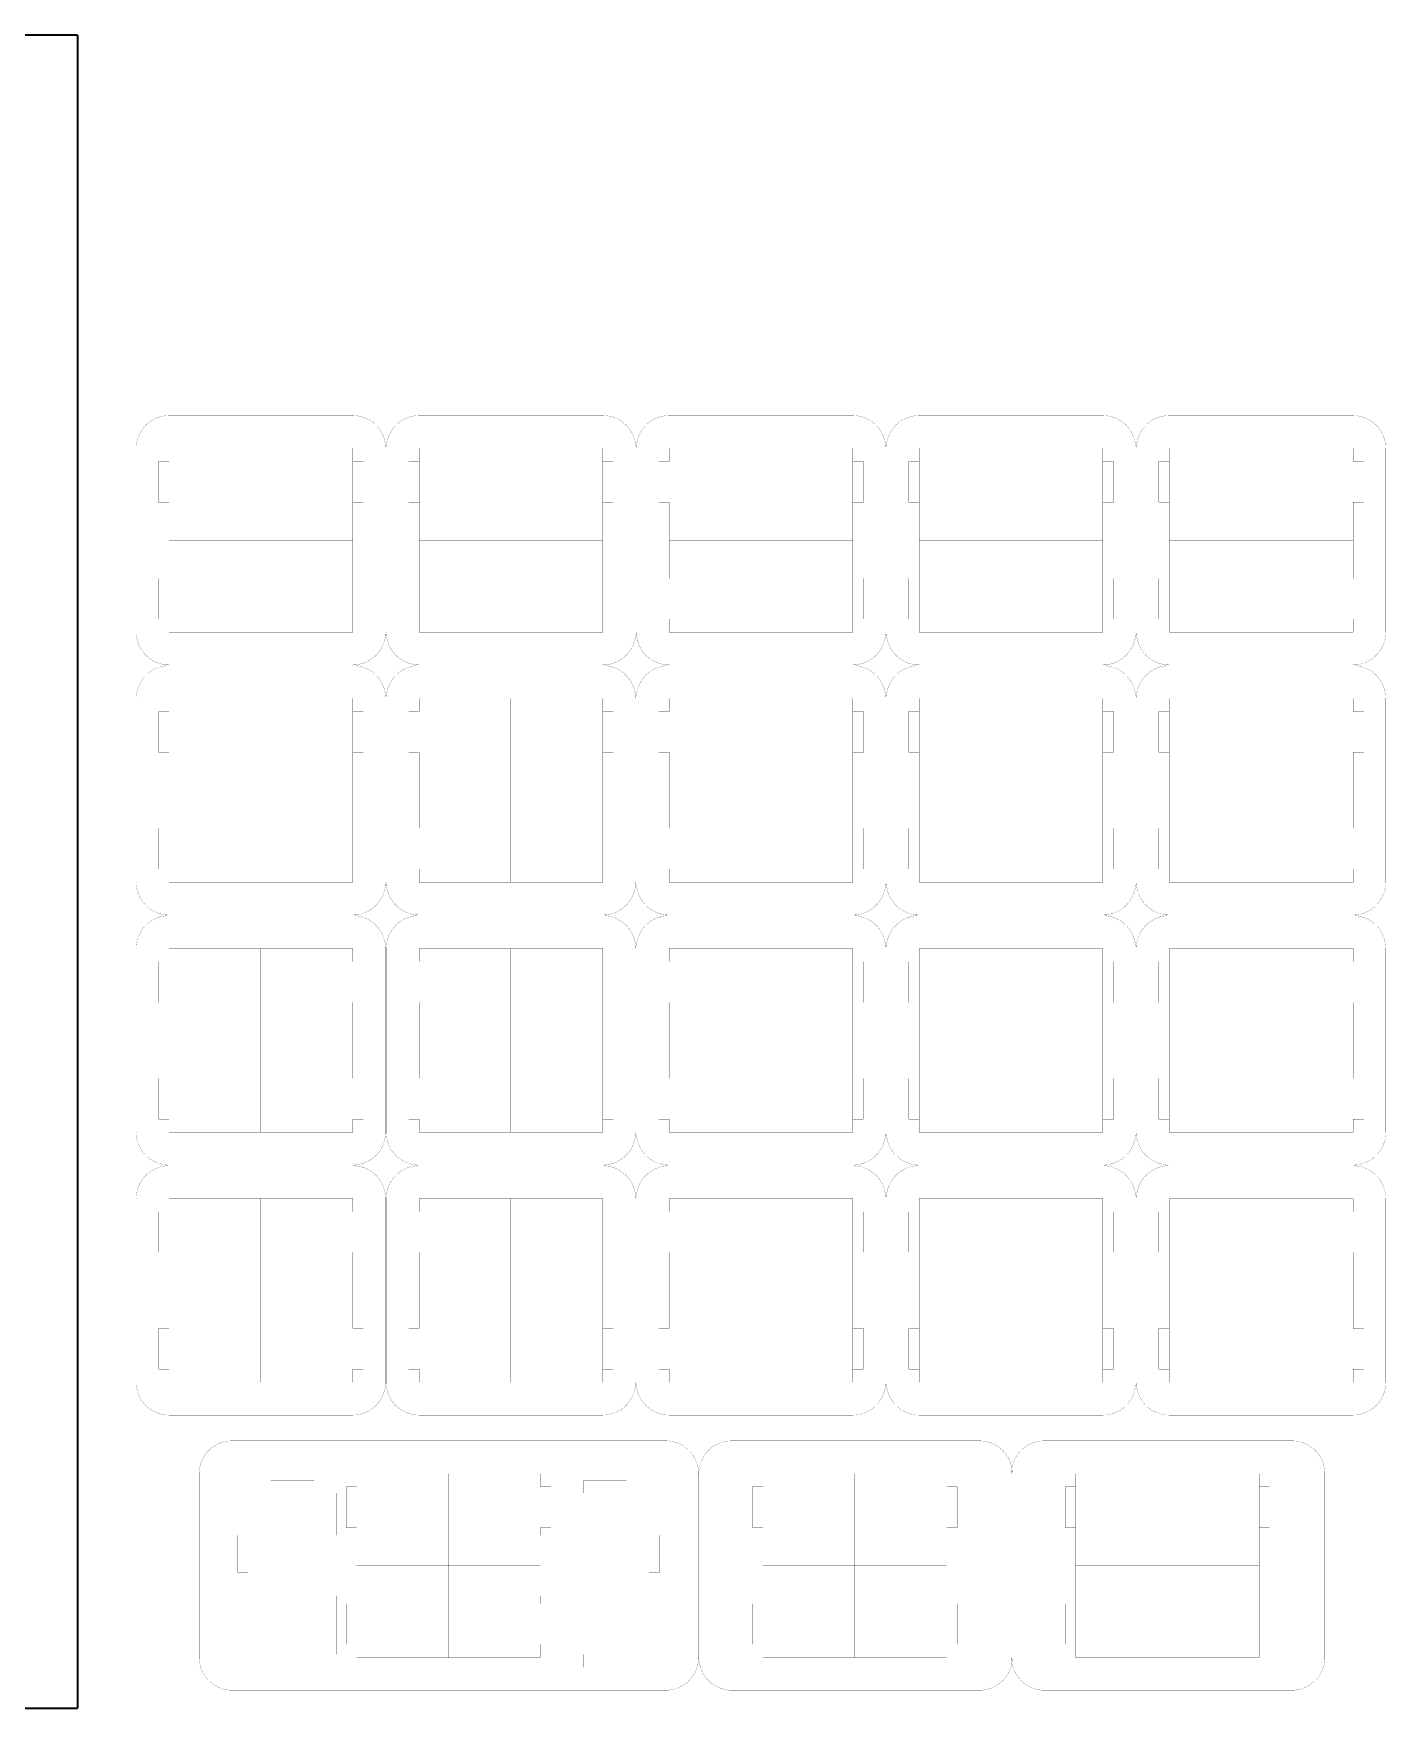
# Model space of a CAD drawing. Header units: inches. Extents: x -214 to 438, y -213 to 250.
# Drawn here: x 10.3 to 113.3, y -90.5 to 38.6 of the extents above; entities that cross this region are included whole.
import ezdxf

# ---------------------------------------------------------------- set-up
doc = ezdxf.new("R2010")
doc.units = ezdxf.units.IN
for name, color, linetype in [('Drawing', 216, 'Continuous'), ('Drawing3', 56, 'Continuous'), ('Outline', 6, 'Continuous')]:
    doc.layers.add(name, color=color, linetype=linetype)

msp = doc.modelspace()

# ---------------------------------------------------------------- linework, layer by layer
at = {"layer": 'Drawing', "const_width": 0.0127}
for points in [[(18.13, 7, -0.414214), (20.63, 9.5)], [(34.63, 9.5, -0.414214), (37.13, 7)], [(37.18, 7, -0.414214), (39.68, 9.5)], [(53.68, 9.5, -0.414214), (56.18, 7)], [(56.23, 7, -0.414214), (58.73, 9.5)], [(72.72, 9.5, -0.414214), (75.22, 7)], [(75.27, 7, -0.414214), (77.77, 9.5)], [(91.77, 9.5, -0.414214), (94.27, 7)], [(94.32, 7, -0.414214), (96.82, 9.5)], [(110.82, 9.5, -0.414214), (113.32, 7)], [(20.63, -9.5, -0.414214), (18.13, -7)], [(37.13, -7, -0.414214), (34.63, -9.5)], [(39.68, -9.5, -0.414214), (37.18, -7)], [(56.18, -7, -0.414214), (53.68, -9.5)], [(58.73, -9.5, -0.414214), (56.23, -7)], [(75.22, -7, -0.414214), (72.72, -9.5)], [(77.77, -9.5, -0.414214), (75.27, -7)], [(94.27, -7, -0.414214), (91.77, -9.5)], [(96.82, -9.5, -0.414214), (94.32, -7)], [(113.32, -7, -0.414214), (110.82, -9.5)], [(18.13, -12.05, -0.414214), (20.63, -9.55)], [(34.63, -9.55, -0.414214), (37.13, -12.05)], [(37.18, -12.05, -0.414214), (39.68, -9.55)], [(53.67, -9.55, -0.414214), (56.17, -12.05)], [(56.22, -12.05, -0.414214), (58.72, -9.55)], [(72.72, -9.55, -0.414214), (75.22, -12.05)], [(75.27, -12.05, -0.414214), (77.77, -9.55)], [(91.77, -9.55, -0.414214), (94.27, -12.05)], [(94.32, -12.05, -0.414214), (96.82, -9.55)], [(110.82, -9.55, -0.414214), (113.32, -12.05)], [(20.63, -28.55, -0.414214), (18.13, -26.05)], [(37.13, -26.05, -0.414214), (34.63, -28.55)], [(39.68, -28.55, -0.414214), (37.18, -26.05)], [(56.17, -26.05, -0.414214), (53.67, -28.55)], [(58.72, -28.55, -0.414214), (56.22, -26.05)], [(75.22, -26.05, -0.414214), (72.72, -28.55)], [(77.77, -28.55, -0.414214), (75.27, -26.05)], [(94.27, -26.05, -0.414214), (91.77, -28.55)], [(96.82, -28.55, -0.414214), (94.32, -26.05)], [(113.32, -26.05, -0.414214), (110.82, -28.55)], [(18.13, -31.1, -0.414214), (20.63, -28.6)], [(34.62, -28.6, -0.414214), (37.12, -31.1)], [(37.17, -31.1, -0.414214), (39.67, -28.6)], [(53.67, -28.6, -0.414214), (56.17, -31.1)], [(56.22, -31.1, -0.414214), (58.72, -28.6)], [(72.72, -28.6, -0.414214), (75.22, -31.1)], [(75.27, -31.1, -0.414214), (77.77, -28.6)], [(91.77, -28.6, -0.414214), (94.27, -31.1)], [(94.32, -31.1, -0.414214), (96.82, -28.6)], [(110.82, -28.6, -0.414214), (113.32, -31.1)], [(20.63, -47.6, -0.414214), (18.13, -45.1)], [(37.12, -45.1, -0.414214), (34.62, -47.6)], [(39.67, -47.6, -0.414214), (37.17, -45.1)], [(56.17, -45.1, -0.414214), (53.67, -47.6)], [(58.72, -47.6, -0.414214), (56.22, -45.1)], [(75.22, -45.1, -0.414214), (72.72, -47.6)], [(77.77, -47.6, -0.414214), (75.27, -45.1)], [(94.27, -45.1, -0.414214), (91.77, -47.6)], [(96.82, -47.6, -0.414214), (94.32, -45.1)], [(113.32, -45.1, -0.414214), (110.82, -47.6)], [(18.13, -50.15, -0.414214), (20.63, -47.65)], [(34.62, -47.65, -0.414214), (37.12, -50.15)], [(37.17, -50.15, -0.414214), (39.67, -47.65)], [(53.67, -47.65, -0.414214), (56.17, -50.15)], [(56.22, -50.15, -0.414214), (58.72, -47.65)], [(72.72, -47.65, -0.414214), (75.22, -50.15)], [(75.27, -50.15, -0.414214), (77.77, -47.65)], [(91.77, -47.65, -0.414214), (94.27, -50.15)], [(94.32, -50.15, -0.414214), (96.82, -47.65)], [(110.82, -47.65, -0.414214), (113.32, -50.15)], [(20.63, -66.65, -0.414214), (18.13, -64.15)], [(37.12, -64.15, -0.414214), (34.62, -66.65)], [(39.67, -66.65, -0.414214), (37.17, -64.15)], [(56.17, -64.15, -0.414214), (53.67, -66.65)], [(58.72, -66.65, -0.414214), (56.22, -64.15)], [(75.22, -64.15, -0.414214), (72.72, -66.65)], [(77.77, -66.65, -0.414214), (75.27, -64.15)], [(94.27, -64.15, -0.414214), (91.77, -66.65)], [(96.82, -66.65, -0.414214), (94.32, -64.15)], [(113.32, -64.15, -0.414214), (110.82, -66.65)], [(22.92, -71.11, -0.414225), (25.42, -68.61)], [(58.47, -68.61, -0.414225), (60.97, -71.11)], [(60.99, -71.11, -0.414214), (63.49, -68.61)], [(82.37, -68.61, -0.414225), (84.87, -71.11)], [(84.8, -71.11, -0.414214), (87.3, -68.61)], [(106.18, -68.61, -0.414225), (108.68, -71.11)], [(25.42, -87.61, -0.414214), (22.92, -85.11)], [(60.97, -85.11, -0.414225), (58.47, -87.61)], [(63.49, -87.61, -0.414202), (60.99, -85.11)], [(84.87, -85.11, -0.414214), (82.37, -87.61)], [(87.3, -87.61, -0.414202), (84.8, -85.11)], [(108.68, -85.11, -0.414214), (106.18, -87.61)]]:
    msp.add_lwpolyline(points, format="xyb", dxfattribs=at)
for points in [[(20.63, 9.5), (34.63, 9.5)], [(39.68, 9.5), (53.68, 9.5)], [(58.73, 9.5), (72.72, 9.5)], [(77.77, 9.5), (91.77, 9.5)], [(96.82, 9.5), (110.82, 9.5)], [(18.13, -7), (18.13, 7)], [(20.63, 7), (34.63, 7)], [(20.63, -7), (20.63, 7)], [(27.63, -7), (27.63, 7)], [(34.63, -7), (34.63, 7)], [(37.13, -7), (37.13, 7)], [(37.18, -7), (37.18, 7)], [(39.68, 7), (53.68, 7)], [(39.68, -7), (39.68, 7)], [(46.68, -7), (46.68, 7)], [(53.68, -7), (53.68, 7)], [(56.18, -7), (56.18, 7)], [(56.23, -7), (56.23, 7)], [(58.72, 7), (72.72, 7)], [(58.72, -7), (58.72, 7)], [(65.72, -7), (65.72, 7)], [(72.72, -7), (72.72, 7)], [(75.22, -7), (75.22, 7)], [(75.27, -7), (75.27, 7)], [(77.77, 7), (91.77, 7)], [(77.77, -7), (77.77, 7)], [(84.77, -7), (84.77, 7)], [(91.77, -7), (91.77, 7)], [(94.27, -7), (94.27, 7)], [(94.32, -7), (94.32, 7)], [(96.82, 7), (110.82, 7)], [(96.82, -7), (96.82, 7)], [(103.82, -7), (103.82, 7)], [(110.82, -7), (110.82, 7)], [(113.32, -7), (113.32, 7)], [(20.63, 0), (34.63, 0)], [(39.68, 0), (53.68, 0)], [(58.72, 0), (72.72, 0)], [(77.77, 0), (91.77, 0)], [(96.82, 0), (110.82, 0)], [(20.63, -7), (34.63, -7)], [(39.68, -7), (53.68, -7)], [(58.72, -7), (72.72, -7)], [(77.77, -7), (91.77, -7)], [(96.82, -7), (110.82, -7)], [(20.63, -9.5), (34.63, -9.5)], [(20.63, -9.55), (34.63, -9.55)], [(39.68, -9.5), (53.68, -9.5)], [(39.68, -9.55), (53.67, -9.55)], [(58.73, -9.5), (72.72, -9.5)], [(58.72, -9.55), (72.72, -9.55)], [(77.77, -9.5), (91.77, -9.5)], [(77.77, -9.55), (91.77, -9.55)], [(96.82, -9.55), (110.82, -9.55)], [(96.82, -9.5), (110.82, -9.5)], [(18.13, -26.05), (18.13, -12.05)], [(20.63, -12.05), (34.63, -12.05)], [(20.63, -26.05), (20.63, -12.05)], [(27.63, -26.05), (27.63, -12.05)], [(34.63, -26.05), (34.63, -12.05)], [(37.13, -26.05), (37.13, -12.05)], [(37.18, -26.05), (37.18, -12.05)], [(39.67, -12.05), (53.67, -12.05)], [(39.67, -26.05), (39.67, -12.05)], [(46.67, -26.05), (46.67, -12.05)], [(53.67, -26.05), (53.67, -12.05)], [(56.17, -26.05), (56.17, -12.05)], [(56.22, -26.05), (56.22, -12.05)], [(58.72, -12.05), (72.72, -12.05)], [(58.72, -26.05), (58.72, -12.05)], [(65.72, -26.05), (65.72, -12.05)], [(72.72, -26.05), (72.72, -12.05)], [(75.22, -26.05), (75.22, -12.05)], [(75.27, -26.05), (75.27, -12.05)], [(77.77, -12.05), (91.77, -12.05)], [(77.77, -26.05), (77.77, -12.05)], [(84.77, -26.05), (84.77, -12.05)], [(91.77, -26.05), (91.77, -12.05)], [(94.27, -26.05), (94.27, -12.05)], [(94.32, -26.05), (94.32, -12.05)], [(96.82, -12.05), (110.82, -12.05)], [(96.82, -26.05), (96.82, -12.05)], [(103.82, -26.05), (103.82, -12.05)], [(110.82, -26.05), (110.82, -12.05)], [(113.32, -26.05), (113.32, -12.05)], [(20.63, -19.05), (34.63, -19.05)], [(39.67, -19.05), (53.67, -19.05)], [(58.72, -19.05), (72.72, -19.05)], [(77.77, -19.05), (91.77, -19.05)], [(96.82, -19.05), (110.82, -19.05)], [(20.63, -26.05), (34.63, -26.05)], [(39.67, -26.05), (53.67, -26.05)], [(58.72, -26.05), (72.72, -26.05)], [(77.77, -26.05), (91.77, -26.05)], [(96.82, -26.05), (110.82, -26.05)], [(20.63, -28.55), (34.63, -28.55)], [(20.63, -28.6), (34.62, -28.6)], [(39.68, -28.55), (53.67, -28.55)], [(39.67, -28.6), (53.67, -28.6)], [(58.72, -28.55), (72.72, -28.55)], [(58.72, -28.6), (72.72, -28.6)], [(77.77, -28.6), (91.77, -28.6)], [(77.77, -28.55), (91.77, -28.55)], [(96.82, -28.55), (110.82, -28.55)], [(96.82, -28.6), (110.82, -28.6)], [(18.13, -45.1), (18.13, -31.1)], [(20.62, -31.1), (34.62, -31.1)], [(20.62, -45.1), (20.62, -31.1)], [(27.62, -45.1), (27.62, -31.1)], [(34.62, -45.1), (34.62, -31.1)], [(37.12, -45.1), (37.12, -31.1)], [(37.17, -45.1), (37.17, -31.1)], [(39.67, -31.1), (53.67, -31.1)], [(39.67, -45.1), (39.67, -31.1)], [(46.67, -45.1), (46.67, -31.1)], [(53.67, -45.1), (53.67, -31.1)], [(56.17, -45.1), (56.17, -31.1)], [(56.22, -45.1), (56.22, -31.1)], [(58.72, -31.1), (72.72, -31.1)], [(58.72, -45.1), (58.72, -31.1)], [(65.72, -45.1), (65.72, -31.1)], [(72.72, -45.1), (72.72, -31.1)], [(75.22, -45.1), (75.22, -31.1)], [(75.27, -45.1), (75.27, -31.1)], [(77.77, -31.1), (91.77, -31.1)], [(77.77, -45.1), (77.77, -31.1)], [(84.77, -45.1), (84.77, -31.1)], [(91.77, -45.1), (91.77, -31.1)], [(94.27, -45.1), (94.27, -31.1)], [(94.32, -45.1), (94.32, -31.1)], [(96.82, -31.1), (110.82, -31.1)], [(96.82, -45.1), (96.82, -31.1)], [(103.82, -45.1), (103.82, -31.1)], [(110.82, -45.1), (110.82, -31.1)], [(113.32, -45.1), (113.32, -31.1)], [(20.62, -38.1), (34.62, -38.1)], [(39.67, -38.1), (53.67, -38.1)], [(58.72, -38.1), (72.72, -38.1)], [(77.77, -38.1), (91.77, -38.1)], [(96.82, -38.1), (110.82, -38.1)], [(20.62, -45.1), (34.62, -45.1)], [(39.67, -45.1), (53.67, -45.1)], [(58.72, -45.1), (72.72, -45.1)], [(77.77, -45.1), (91.77, -45.1)], [(96.82, -45.1), (110.82, -45.1)], [(20.63, -47.6), (34.62, -47.6)], [(20.63, -47.65), (34.62, -47.65)], [(39.67, -47.6), (53.67, -47.6)], [(39.67, -47.65), (53.67, -47.65)], [(58.72, -47.6), (72.72, -47.6)], [(58.72, -47.65), (72.72, -47.65)], [(77.77, -47.6), (91.77, -47.6)], [(77.77, -47.65), (91.77, -47.65)], [(96.82, -47.6), (110.82, -47.6)], [(96.82, -47.65), (110.82, -47.65)], [(18.13, -64.15), (18.13, -50.15)], [(20.62, -50.15), (34.62, -50.15)], [(20.62, -64.15), (20.62, -50.15)], [(27.62, -64.15), (27.62, -50.15)], [(34.62, -64.15), (34.62, -50.15)], [(37.12, -64.15), (37.12, -50.15)], [(37.17, -64.15), (37.17, -50.15)], [(39.67, -50.15), (53.67, -50.15)], [(39.67, -64.15), (39.67, -50.15)], [(46.67, -64.15), (46.67, -50.15)], [(53.67, -64.15), (53.67, -50.15)], [(56.17, -64.15), (56.17, -50.15)], [(56.22, -64.15), (56.22, -50.15)], [(58.72, -50.15), (72.72, -50.15)], [(58.72, -64.15), (58.72, -50.15)], [(65.72, -64.15), (65.72, -50.15)], [(72.72, -64.15), (72.72, -50.15)], [(75.22, -64.15), (75.22, -50.15)], [(75.27, -64.15), (75.27, -50.15)], [(77.77, -50.15), (91.77, -50.15)], [(77.77, -64.15), (77.77, -50.15)], [(84.77, -64.15), (84.77, -50.15)], [(91.77, -64.15), (91.77, -50.15)], [(94.27, -64.15), (94.27, -50.15)], [(94.32, -64.15), (94.32, -50.15)], [(96.82, -50.15), (110.82, -50.15)], [(96.82, -64.15), (96.82, -50.15)], [(103.82, -64.15), (103.82, -50.15)], [(110.82, -64.15), (110.82, -50.15)], [(113.32, -64.15), (113.32, -50.15)], [(20.62, -57.15), (34.62, -57.15)], [(39.67, -57.15), (53.67, -57.15)], [(58.72, -57.15), (72.72, -57.15)], [(77.77, -57.15), (91.77, -57.15)], [(96.82, -57.15), (110.82, -57.15)], [(20.62, -64.15), (34.62, -64.15)], [(39.67, -64.15), (53.67, -64.15)], [(58.72, -64.15), (72.72, -64.15)], [(77.77, -64.15), (91.77, -64.15)], [(96.82, -64.15), (110.82, -64.15)], [(20.63, -66.65), (34.62, -66.65)], [(39.67, -66.65), (53.67, -66.65)], [(58.72, -66.65), (72.72, -66.65)], [(77.77, -66.65), (91.77, -66.65)], [(96.82, -66.65), (110.82, -66.65)], [(25.42, -68.61), (58.47, -68.61)], [(63.49, -68.61), (82.37, -68.61)], [(87.3, -68.61), (106.18, -68.61)], [(22.92, -85.11), (22.92, -71.11)], [(41.92, -85.11), (41.92, -71.11)], [(60.97, -85.11), (60.97, -71.11)], [(60.99, -71.11), (60.99, -85.11)], [(65.87, -71.11), (79.87, -71.11)], [(65.87, -85.11), (65.87, -71.11)], [(72.87, -85.11), (72.87, -71.11)], [(79.87, -85.11), (79.87, -71.11)], [(84.8, -71.11), (84.8, -85.11)], [(84.87, -85.11), (84.87, -71.11)], [(89.68, -71.11), (103.68, -71.11)], [(89.68, -85.11), (89.68, -71.11)], [(96.68, -85.11), (96.68, -71.11)], [(103.68, -85.11), (103.68, -71.11)], [(108.68, -85.11), (108.68, -71.11)], [(34.92, -78.11), (48.92, -78.11)], [(65.87, -78.11), (79.87, -78.11)], [(89.68, -78.11), (103.68, -78.11)], [(65.87, -85.11), (79.87, -85.11)], [(89.68, -85.11), (103.68, -85.11)], [(25.42, -87.61), (58.47, -87.61)], [(63.49, -87.61), (77.49, -87.61)], [(77.49, -87.61), (82.37, -87.61)], [(87.3, -87.61), (101.3, -87.61)], [(101.3, -87.61), (106.18, -87.61)]]:
    msp.add_lwpolyline(points, dxfattribs=at)
at = {"layer": 'Drawing', "const_width": 0.00635}
for points in [[(20.63, 9.5, 1), (20.63, 9.5, 1)], [(34.62, 9.5, 1), (34.63, 9.5, 1)], [(39.67, 9.5, 1), (39.68, 9.5, 1)], [(53.67, 9.5, 1), (53.68, 9.5, 1)], [(58.72, 9.5, 1), (58.73, 9.5, 1)], [(72.72, 9.5, 1), (72.73, 9.5, 1)], [(77.77, 9.5, 1), (77.78, 9.5, 1)], [(91.77, 9.5, 1), (91.78, 9.5, 1)], [(96.82, 9.5, 1), (96.82, 9.5, 1)], [(110.82, 9.5, 1), (110.82, 9.5, 1)], [(18.13, 7, 1), (18.13, 7, 1)], [(37.12, 7, 1), (37.13, 7, 1)], [(37.17, 7, 1), (37.18, 7, 1)], [(56.17, 7, 1), (56.18, 7, 1)], [(56.22, 7, 1), (56.23, 7, 1)], [(75.22, 7, 1), (75.23, 7, 1)], [(75.27, 7, 1), (75.28, 7, 1)], [(94.27, 7, 1), (94.28, 7, 1)], [(94.32, 7, 1), (94.32, 7, 1)], [(113.32, 7, 1), (113.32, 7, 1)], [(18.13, -7, 1), (18.13, -7, 1)], [(37.12, -7, 1), (37.13, -7, 1)], [(37.17, -7, 1), (37.18, -7, 1)], [(56.17, -7, 1), (56.18, -7, 1)], [(56.22, -7, 1), (56.23, -7, 1)], [(75.22, -7, 1), (75.23, -7, 1)], [(75.27, -7, 1), (75.28, -7, 1)], [(94.27, -7, 1), (94.28, -7, 1)], [(94.32, -7, 1), (94.32, -7, 1)], [(113.32, -7, 1), (113.32, -7, 1)], [(20.63, -9.5, 1), (20.63, -9.5, 1)], [(20.62, -9.55, 1), (20.63, -9.55, 1)], [(34.62, -9.5, 1), (34.63, -9.5, 1)], [(34.62, -9.55, 1), (34.63, -9.55, 1)], [(39.67, -9.5, 1), (39.68, -9.5, 1)], [(39.67, -9.55, 1), (39.68, -9.55, 1)], [(53.67, -9.5, 1), (53.68, -9.5, 1)], [(53.67, -9.55, 1), (53.68, -9.55, 1)], [(58.72, -9.5, 1), (58.73, -9.5, 1)], [(58.72, -9.55, 1), (58.73, -9.55, 1)], [(72.72, -9.5, 1), (72.73, -9.5, 1)], [(72.72, -9.55, 1), (72.73, -9.55, 1)], [(77.77, -9.5, 1), (77.78, -9.5, 1)], [(77.77, -9.55, 1), (77.77, -9.55, 1)], [(91.77, -9.55, 1), (91.77, -9.55, 1)], [(91.77, -9.5, 1), (91.78, -9.5, 1)], [(96.82, -9.55, 1), (96.82, -9.55, 1)], [(96.82, -9.5, 1), (96.82, -9.5, 1)], [(110.82, -9.5, 1), (110.82, -9.5, 1)], [(110.82, -9.55, 1), (110.82, -9.55, 1)], [(18.12, -12.05, 1), (18.13, -12.05, 1)], [(37.12, -12.05, 1), (37.13, -12.05, 1)], [(37.17, -12.05, 1), (37.18, -12.05, 1)], [(56.17, -12.05, 1), (56.18, -12.05, 1)], [(56.22, -12.05, 1), (56.23, -12.05, 1)], [(75.22, -12.05, 1), (75.23, -12.05, 1)], [(75.27, -12.05, 1), (75.27, -12.05, 1)], [(94.27, -12.05, 1), (94.27, -12.05, 1)], [(94.32, -12.05, 1), (94.32, -12.05, 1)], [(113.32, -12.05, 1), (113.32, -12.05, 1)], [(18.12, -26.05, 1), (18.13, -26.05, 1)], [(37.12, -26.05, 1), (37.13, -26.05, 1)], [(37.17, -26.05, 1), (37.18, -26.05, 1)], [(56.17, -26.05, 1), (56.18, -26.05, 1)], [(56.22, -26.05, 1), (56.23, -26.05, 1)], [(75.22, -26.05, 1), (75.23, -26.05, 1)], [(75.27, -26.05, 1), (75.27, -26.05, 1)], [(94.27, -26.05, 1), (94.27, -26.05, 1)], [(94.32, -26.05, 1), (94.32, -26.05, 1)], [(113.32, -26.05, 1), (113.32, -26.05, 1)], [(20.62, -28.55, 1), (20.63, -28.55, 1)], [(20.62, -28.6, 1), (20.63, -28.6, 1)], [(34.62, -28.55, 1), (34.63, -28.55, 1)], [(34.62, -28.6, 1), (34.63, -28.6, 1)], [(39.67, -28.55, 1), (39.68, -28.55, 1)], [(39.67, -28.6, 1), (39.68, -28.6, 1)], [(53.67, -28.55, 1), (53.68, -28.55, 1)], [(53.67, -28.6, 1), (53.68, -28.6, 1)], [(58.72, -28.55, 1), (58.73, -28.55, 1)], [(58.72, -28.6, 1), (58.72, -28.6, 1)], [(72.72, -28.6, 1), (72.72, -28.6, 1)], [(72.72, -28.55, 1), (72.73, -28.55, 1)], [(77.77, -28.6, 1), (77.77, -28.6, 1)], [(77.77, -28.55, 1), (77.77, -28.55, 1)], [(91.77, -28.55, 1), (91.77, -28.55, 1)], [(91.77, -28.6, 1), (91.77, -28.6, 1)], [(96.82, -28.55, 1), (96.82, -28.55, 1)], [(96.81, -28.6, 1), (96.82, -28.6, 1)], [(110.82, -28.55, 1), (110.82, -28.55, 1)], [(110.81, -28.6, 1), (110.82, -28.6, 1)], [(18.12, -31.1, 1), (18.13, -31.1, 1)], [(37.12, -31.1, 1), (37.13, -31.1, 1)], [(37.17, -31.1, 1), (37.18, -31.1, 1)], [(56.17, -31.1, 1), (56.18, -31.1, 1)], [(56.22, -31.1, 1), (56.22, -31.1, 1)], [(75.22, -31.1, 1), (75.22, -31.1, 1)], [(75.27, -31.1, 1), (75.27, -31.1, 1)], [(94.27, -31.1, 1), (94.27, -31.1, 1)], [(94.31, -31.1, 1), (94.32, -31.1, 1)], [(113.31, -31.1, 1), (113.32, -31.1, 1)], [(18.12, -45.1, 1), (18.13, -45.1, 1)], [(37.12, -45.1, 1), (37.13, -45.1, 1)], [(37.17, -45.1, 1), (37.18, -45.1, 1)], [(56.17, -45.1, 1), (56.18, -45.1, 1)], [(56.22, -45.1, 1), (56.22, -45.1, 1)], [(75.22, -45.1, 1), (75.22, -45.1, 1)], [(75.27, -45.1, 1), (75.27, -45.1, 1)], [(94.27, -45.1, 1), (94.27, -45.1, 1)], [(94.31, -45.1, 1), (94.32, -45.1, 1)], [(113.31, -45.1, 1), (113.32, -45.1, 1)], [(20.62, -47.6, 1), (20.63, -47.6, 1)], [(20.62, -47.65, 1), (20.63, -47.65, 1)], [(34.62, -47.6, 1), (34.63, -47.6, 1)], [(34.62, -47.65, 1), (34.63, -47.65, 1)], [(39.67, -47.6, 1), (39.68, -47.6, 1)], [(39.67, -47.65, 1), (39.68, -47.65, 1)], [(53.67, -47.6, 1), (53.68, -47.6, 1)], [(53.67, -47.65, 1), (53.68, -47.65, 1)], [(58.72, -47.6, 1), (58.72, -47.6, 1)], [(58.72, -47.65, 1), (58.72, -47.65, 1)], [(72.72, -47.6, 1), (72.72, -47.6, 1)], [(72.72, -47.65, 1), (72.72, -47.65, 1)], [(77.77, -47.6, 1), (77.77, -47.6, 1)], [(77.77, -47.65, 1), (77.77, -47.65, 1)], [(91.77, -47.6, 1), (91.77, -47.6, 1)], [(91.77, -47.65, 1), (91.77, -47.65, 1)], [(96.81, -47.6, 1), (96.82, -47.6, 1)], [(96.81, -47.65, 1), (96.82, -47.65, 1)], [(110.81, -47.6, 1), (110.82, -47.6, 1)], [(110.81, -47.65, 1), (110.82, -47.65, 1)], [(18.12, -50.15, 1), (18.13, -50.15, 1)], [(37.12, -50.15, 1), (37.13, -50.15, 1)], [(37.17, -50.15, 1), (37.18, -50.15, 1)], [(56.17, -50.15, 1), (56.18, -50.15, 1)], [(56.22, -50.15, 1), (56.22, -50.15, 1)], [(75.22, -50.15, 1), (75.22, -50.15, 1)], [(75.27, -50.15, 1), (75.27, -50.15, 1)], [(94.27, -50.15, 1), (94.27, -50.15, 1)], [(94.31, -50.15, 1), (94.32, -50.15, 1)], [(113.31, -50.15, 1), (113.32, -50.15, 1)], [(18.12, -64.15, 1), (18.13, -64.15, 1)], [(37.12, -64.15, 1), (37.13, -64.15, 1)], [(37.17, -64.15, 1), (37.18, -64.15, 1)], [(56.17, -64.15, 1), (56.18, -64.15, 1)], [(56.22, -64.15, 1), (56.22, -64.15, 1)], [(75.22, -64.15, 1), (75.22, -64.15, 1)], [(75.27, -64.15, 1), (75.27, -64.15, 1)], [(94.27, -64.15, 1), (94.27, -64.15, 1)], [(94.31, -64.15, 1), (94.32, -64.15, 1)], [(113.31, -64.15, 1), (113.32, -64.15, 1)], [(20.62, -66.65, 1), (20.63, -66.65, 1)], [(34.62, -66.65, 1), (34.63, -66.65, 1)], [(39.67, -66.65, 1), (39.68, -66.65, 1)], [(53.67, -66.65, 1), (53.68, -66.65, 1)], [(58.72, -66.65, 1), (58.72, -66.65, 1)], [(72.72, -66.65, 1), (72.72, -66.65, 1)], [(77.77, -66.65, 1), (77.77, -66.65, 1)], [(91.77, -66.65, 1), (91.77, -66.65, 1)], [(96.81, -66.65, 1), (96.82, -66.65, 1)], [(110.81, -66.65, 1), (110.82, -66.65, 1)], [(25.41, -68.61, 1), (25.42, -68.61, 1)], [(58.46, -68.61, 1), (58.47, -68.61, 1)], [(63.49, -68.61, 1), (63.49, -68.61, 1)], [(82.37, -68.61, 1), (82.37, -68.61, 1)], [(87.3, -68.61, 1), (87.31, -68.61, 1)], [(106.18, -68.61, 1), (106.19, -68.61, 1)], [(22.91, -71.11, 1), (22.92, -71.11, 1)], [(60.96, -71.11, 1), (60.97, -71.11, 1)], [(60.99, -71.11, 1), (60.99, -71.11, 1)], [(84.8, -71.11, 1), (84.81, -71.11, 1)], [(84.87, -71.11, 1), (84.87, -71.11, 1)], [(108.68, -71.11, 1), (108.69, -71.11, 1)], [(22.91, -85.11, 1), (22.92, -85.11, 1)], [(60.96, -85.11, 1), (60.97, -85.11, 1)], [(60.99, -85.11, 1), (60.99, -85.11, 1)], [(84.8, -85.11, 1), (84.81, -85.11, 1)], [(84.87, -85.11, 1), (84.87, -85.11, 1)], [(108.68, -85.11, 1), (108.69, -85.11, 1)], [(25.41, -87.61, 1), (25.42, -87.61, 1)], [(58.46, -87.61, 1), (58.47, -87.61, 1)], [(63.49, -87.61, 1), (63.49, -87.61, 1)], [(82.37, -87.61, 1), (82.37, -87.61, 1)], [(87.3, -87.61, 1), (87.31, -87.61, 1)], [(106.18, -87.61, 1), (106.19, -87.61, 1)]]:
    msp.add_lwpolyline(points, format="xyb", close=True, dxfattribs=at)
at = {"layer": 'Drawing3', "const_width": 0.0127}
for points in [[(-136.2, 12.38), (208.61, 12.38)], [(20.63, 7), (34.63, 7)], [(20.63, 6), (20.63, 7)], [(34.63, 6), (34.63, 7)], [(39.68, 7), (53.68, 7)], [(39.68, 6), (39.68, 7)], [(53.68, 6), (53.68, 7)], [(58.73, 7), (72.73, 7)], [(58.73, 6), (58.73, 7)], [(72.73, 6), (72.73, 7)], [(77.78, 7), (91.78, 7)], [(77.78, 6), (77.78, 7)], [(91.78, 6), (91.78, 7)], [(96.83, 7), (110.83, 7)], [(96.83, 6), (96.83, 7)], [(110.83, 6), (110.83, 7)], [(19.83, 2.9), (19.83, 6)], [(19.83, 6), (20.63, 6)], [(34.63, 6), (35.43, 6)], [(35.43, 2.9), (35.43, 6)], [(38.88, 2.9), (38.88, 6)], [(38.88, 6), (39.68, 6)], [(53.68, 6), (54.48, 6)], [(54.48, 2.9), (54.48, 6)], [(57.93, 2.9), (57.93, 6)], [(57.93, 6), (58.73, 6)], [(72.73, 6), (73.53, 6)], [(73.53, 2.9), (73.53, 6)], [(76.98, 2.9), (76.98, 6)], [(76.98, 6), (77.78, 6)], [(91.78, 6), (92.58, 6)], [(92.58, 2.9), (92.58, 6)], [(96.03, 2.9), (96.03, 6)], [(96.03, 6), (96.83, 6)], [(110.83, 6), (111.63, 6)], [(111.63, 2.9), (111.63, 6)], [(19.83, 2.9), (20.63, 2.9)], [(20.63, -2.9), (20.63, 2.9)], [(34.63, 2.9), (35.43, 2.9)], [(34.63, -2.9), (34.63, 2.9)], [(38.88, 2.9), (39.68, 2.9)], [(39.68, -2.9), (39.68, 2.9)], [(53.68, 2.9), (54.48, 2.9)], [(53.68, -2.9), (53.68, 2.9)], [(57.93, 2.9), (58.73, 2.9)], [(58.73, -2.9), (58.73, 2.9)], [(72.73, 2.9), (73.53, 2.9)], [(72.73, -2.9), (72.73, 2.9)], [(76.98, 2.9), (77.78, 2.9)], [(77.78, -2.9), (77.78, 2.9)], [(91.78, 2.9), (92.58, 2.9)], [(91.78, -2.9), (91.78, 2.9)], [(96.03, 2.9), (96.83, 2.9)], [(96.83, -2.9), (96.83, 2.9)], [(110.83, 2.9), (111.63, 2.9)], [(110.83, -2.9), (110.83, 2.9)], [(19.83, -6), (19.83, -2.9)], [(19.83, -2.9), (20.63, -2.9)], [(34.63, -2.9), (35.43, -2.9)], [(35.43, -6), (35.43, -2.9)], [(38.88, -6), (38.88, -2.9)], [(38.88, -2.9), (39.68, -2.9)], [(53.68, -2.9), (54.48, -2.9)], [(54.48, -6), (54.48, -2.9)], [(57.93, -6), (57.93, -2.9)], [(57.93, -2.9), (58.73, -2.9)], [(72.73, -2.9), (73.53, -2.9)], [(73.53, -6), (73.53, -2.9)], [(76.98, -6), (76.98, -2.9)], [(76.98, -2.9), (77.78, -2.9)], [(91.78, -2.9), (92.58, -2.9)], [(92.58, -6), (92.58, -2.9)], [(96.03, -6), (96.03, -2.9)], [(96.03, -2.9), (96.83, -2.9)], [(110.83, -2.9), (111.63, -2.9)], [(111.63, -6), (111.63, -2.9)], [(19.83, -6), (20.63, -6)], [(20.63, -7), (20.63, -6)], [(34.63, -6), (35.43, -6)], [(34.63, -7), (34.63, -6)], [(38.88, -6), (39.68, -6)], [(39.68, -7), (39.68, -6)], [(53.68, -6), (54.48, -6)], [(53.68, -7), (53.68, -6)], [(57.93, -6), (58.73, -6)], [(58.73, -7), (58.73, -6)], [(72.73, -6), (73.53, -6)], [(72.73, -7), (72.73, -6)], [(76.98, -6), (77.78, -6)], [(77.78, -7), (77.78, -6)], [(91.78, -6), (92.58, -6)], [(91.78, -7), (91.78, -6)], [(96.03, -6), (96.83, -6)], [(96.83, -7), (96.83, -6)], [(110.83, -6), (111.63, -6)], [(110.83, -7), (110.83, -6)], [(20.63, -7), (34.63, -7)], [(39.68, -7), (53.68, -7)], [(58.73, -7), (72.73, -7)], [(77.78, -7), (91.78, -7)], [(96.83, -7), (110.83, -7)], [(20.63, -12.05), (34.63, -12.05)], [(20.63, -13.05), (20.63, -12.05)], [(34.63, -13.05), (34.63, -12.05)], [(39.68, -12.05), (53.68, -12.05)], [(39.68, -13.05), (39.68, -12.05)], [(53.68, -13.05), (53.68, -12.05)], [(58.73, -12.05), (72.73, -12.05)], [(58.73, -13.05), (58.73, -12.05)], [(72.73, -13.05), (72.73, -12.05)], [(77.78, -12.05), (91.78, -12.05)], [(77.78, -13.05), (77.78, -12.05)], [(91.78, -13.05), (91.78, -12.05)], [(96.83, -12.05), (110.83, -12.05)], [(96.83, -13.05), (96.83, -12.05)], [(110.83, -13.05), (110.83, -12.05)], [(19.83, -16.15), (19.83, -13.05)], [(19.83, -13.05), (20.63, -13.05)], [(34.63, -13.05), (35.43, -13.05)], [(35.43, -16.15), (35.43, -13.05)], [(38.88, -16.15), (38.88, -13.05)], [(38.88, -13.05), (39.68, -13.05)], [(53.68, -13.05), (54.48, -13.05)], [(54.48, -16.15), (54.48, -13.05)], [(57.93, -16.15), (57.93, -13.05)], [(57.93, -13.05), (58.73, -13.05)], [(72.73, -13.05), (73.53, -13.05)], [(73.53, -16.15), (73.53, -13.05)], [(76.98, -16.15), (76.98, -13.05)], [(76.98, -13.05), (77.78, -13.05)], [(91.78, -13.05), (92.58, -13.05)], [(92.58, -16.15), (92.58, -13.05)], [(96.03, -16.15), (96.03, -13.05)], [(96.03, -13.05), (96.83, -13.05)], [(110.83, -13.05), (111.63, -13.05)], [(111.63, -16.15), (111.63, -13.05)], [(19.83, -16.15), (20.63, -16.15)], [(20.63, -21.95), (20.63, -16.15)], [(34.63, -16.15), (35.43, -16.15)], [(34.63, -21.95), (34.63, -16.15)], [(38.88, -16.15), (39.68, -16.15)], [(39.68, -21.95), (39.68, -16.15)], [(53.68, -16.15), (54.48, -16.15)], [(53.68, -21.95), (53.68, -16.15)], [(57.93, -16.15), (58.73, -16.15)], [(58.73, -21.95), (58.73, -16.15)], [(72.73, -16.15), (73.53, -16.15)], [(72.73, -21.95), (72.73, -16.15)], [(76.98, -16.15), (77.78, -16.15)], [(77.78, -21.95), (77.78, -16.15)], [(91.78, -16.15), (92.58, -16.15)], [(91.78, -21.95), (91.78, -16.15)], [(96.03, -16.15), (96.83, -16.15)], [(96.83, -21.95), (96.83, -16.15)], [(110.83, -16.15), (111.63, -16.15)], [(110.83, -21.95), (110.83, -16.15)], [(19.83, -25.05), (19.83, -21.95)], [(19.83, -21.95), (20.63, -21.95)], [(34.63, -21.95), (35.43, -21.95)], [(35.43, -25.05), (35.43, -21.95)], [(38.88, -25.05), (38.88, -21.95)], [(38.88, -21.95), (39.68, -21.95)], [(53.68, -21.95), (54.48, -21.95)], [(54.48, -25.05), (54.48, -21.95)], [(57.93, -25.05), (57.93, -21.95)], [(57.93, -21.95), (58.73, -21.95)], [(72.73, -21.95), (73.53, -21.95)], [(73.53, -25.05), (73.53, -21.95)], [(76.98, -25.05), (76.98, -21.95)], [(76.98, -21.95), (77.78, -21.95)], [(91.78, -21.95), (92.58, -21.95)], [(92.58, -25.05), (92.58, -21.95)], [(96.03, -25.05), (96.03, -21.95)], [(96.03, -21.95), (96.83, -21.95)], [(110.83, -21.95), (111.63, -21.95)], [(111.63, -25.05), (111.63, -21.95)], [(19.83, -25.05), (20.63, -25.05)], [(20.63, -26.05), (20.63, -25.05)], [(34.63, -25.05), (35.43, -25.05)], [(34.63, -26.05), (34.63, -25.05)], [(38.88, -25.05), (39.68, -25.05)], [(39.68, -26.05), (39.68, -25.05)], [(53.68, -25.05), (54.48, -25.05)], [(53.68, -26.05), (53.68, -25.05)], [(57.93, -25.05), (58.73, -25.05)], [(58.73, -26.05), (58.73, -25.05)], [(72.73, -25.05), (73.53, -25.05)], [(72.73, -26.05), (72.73, -25.05)], [(76.98, -25.05), (77.78, -25.05)], [(77.78, -26.05), (77.78, -25.05)], [(91.78, -25.05), (92.58, -25.05)], [(91.78, -26.05), (91.78, -25.05)], [(96.03, -25.05), (96.83, -25.05)], [(96.83, -26.05), (96.83, -25.05)], [(110.83, -25.05), (111.63, -25.05)], [(110.83, -26.05), (110.83, -25.05)], [(20.63, -26.05), (34.63, -26.05)], [(39.68, -26.05), (53.68, -26.05)], [(58.73, -26.05), (72.73, -26.05)], [(77.78, -26.05), (91.78, -26.05)], [(96.83, -26.05), (110.83, -26.05)], [(19.83, -35.2), (19.83, -32.1)], [(19.83, -32.1), (20.63, -32.1)], [(20.63, -31.1), (34.63, -31.1)], [(20.63, -32.1), (20.63, -31.1)], [(34.63, -32.1), (34.63, -31.1)], [(34.63, -32.1), (35.43, -32.1)], [(35.43, -35.2), (35.43, -32.1)], [(38.88, -35.2), (38.88, -32.1)], [(38.88, -32.1), (39.68, -32.1)], [(39.68, -31.1), (53.68, -31.1)], [(39.68, -32.1), (39.68, -31.1)], [(53.68, -32.1), (53.68, -31.1)], [(53.68, -32.1), (54.48, -32.1)], [(54.48, -35.2), (54.48, -32.1)], [(57.93, -35.2), (57.93, -32.1)], [(57.93, -32.1), (58.73, -32.1)], [(58.73, -31.1), (72.73, -31.1)], [(58.73, -32.1), (58.73, -31.1)], [(72.73, -32.1), (72.73, -31.1)], [(72.73, -32.1), (73.53, -32.1)], [(73.53, -35.2), (73.53, -32.1)], [(76.98, -35.2), (76.98, -32.1)], [(76.98, -32.1), (77.78, -32.1)], [(77.78, -31.1), (91.78, -31.1)], [(77.78, -32.1), (77.78, -31.1)], [(91.78, -32.1), (91.78, -31.1)], [(91.78, -32.1), (92.58, -32.1)], [(92.58, -35.2), (92.58, -32.1)], [(96.03, -35.2), (96.03, -32.1)], [(96.03, -32.1), (96.83, -32.1)], [(96.83, -31.1), (110.83, -31.1)], [(96.83, -32.1), (96.83, -31.1)], [(110.83, -32.1), (110.83, -31.1)], [(110.83, -32.1), (111.63, -32.1)], [(111.63, -35.2), (111.63, -32.1)], [(19.83, -35.2), (20.63, -35.2)], [(20.63, -41), (20.63, -35.2)], [(34.63, -35.2), (35.43, -35.2)], [(34.63, -41), (34.63, -35.2)], [(38.88, -35.2), (39.68, -35.2)], [(39.68, -41), (39.68, -35.2)], [(53.68, -35.2), (54.48, -35.2)], [(53.68, -41), (53.68, -35.2)], [(57.93, -35.2), (58.73, -35.2)], [(58.73, -41), (58.73, -35.2)], [(72.73, -35.2), (73.53, -35.2)], [(72.73, -41), (72.73, -35.2)], [(76.98, -35.2), (77.78, -35.2)], [(77.78, -41), (77.78, -35.2)], [(91.78, -35.2), (92.58, -35.2)], [(91.78, -41), (91.78, -35.2)], [(96.03, -35.2), (96.83, -35.2)], [(96.83, -41), (96.83, -35.2)], [(110.83, -35.2), (111.63, -35.2)], [(110.83, -41), (110.83, -35.2)], [(19.83, -44.1), (19.83, -41)], [(19.83, -41), (20.63, -41)], [(34.63, -41), (35.43, -41)], [(35.43, -44.1), (35.43, -41)], [(38.88, -44.1), (38.88, -41)], [(38.88, -41), (39.68, -41)], [(53.68, -41), (54.48, -41)], [(54.48, -44.1), (54.48, -41)], [(57.93, -44.1), (57.93, -41)], [(57.93, -41), (58.73, -41)], [(72.73, -41), (73.53, -41)], [(73.53, -44.1), (73.53, -41)], [(76.98, -44.1), (76.98, -41)], [(76.98, -41), (77.78, -41)], [(91.78, -41), (92.58, -41)], [(92.58, -44.1), (92.58, -41)], [(96.03, -44.1), (96.03, -41)], [(96.03, -41), (96.83, -41)], [(110.83, -41), (111.63, -41)], [(111.63, -44.1), (111.63, -41)], [(19.83, -44.1), (20.63, -44.1)], [(20.63, -45.1), (20.63, -44.1)], [(20.63, -45.1), (34.63, -45.1)], [(34.63, -44.1), (35.43, -44.1)], [(34.63, -45.1), (34.63, -44.1)], [(38.88, -44.1), (39.68, -44.1)], [(39.68, -45.1), (39.68, -44.1)], [(39.68, -45.1), (53.68, -45.1)], [(53.68, -44.1), (54.48, -44.1)], [(53.68, -45.1), (53.68, -44.1)], [(57.93, -44.1), (58.73, -44.1)], [(58.73, -45.1), (58.73, -44.1)], [(58.73, -45.1), (72.73, -45.1)], [(72.73, -44.1), (73.53, -44.1)], [(72.73, -45.1), (72.73, -44.1)], [(76.98, -44.1), (77.78, -44.1)], [(77.78, -45.1), (77.78, -44.1)], [(77.78, -45.1), (91.78, -45.1)], [(91.78, -44.1), (92.58, -44.1)], [(91.78, -45.1), (91.78, -44.1)], [(96.03, -44.1), (96.83, -44.1)], [(96.83, -45.1), (96.83, -44.1)], [(96.83, -45.1), (110.83, -45.1)], [(110.83, -44.1), (111.63, -44.1)], [(110.83, -45.1), (110.83, -44.1)], [(20.63, -50.15), (34.63, -50.15)], [(20.63, -51.15), (20.63, -50.15)], [(34.63, -51.15), (34.63, -50.15)], [(39.68, -50.15), (53.68, -50.15)], [(39.68, -51.15), (39.68, -50.15)], [(53.68, -51.15), (53.68, -50.15)], [(58.73, -50.15), (72.73, -50.15)], [(58.73, -51.15), (58.73, -50.15)], [(72.73, -51.15), (72.73, -50.15)], [(77.78, -50.15), (91.78, -50.15)], [(77.78, -51.15), (77.78, -50.15)], [(91.78, -51.15), (91.78, -50.15)], [(96.83, -50.15), (110.83, -50.15)], [(96.83, -51.15), (96.83, -50.15)], [(110.83, -51.15), (110.83, -50.15)], [(19.83, -54.25), (19.83, -51.15)], [(19.83, -51.15), (20.63, -51.15)], [(34.63, -51.15), (35.43, -51.15)], [(35.43, -54.25), (35.43, -51.15)], [(38.88, -54.25), (38.88, -51.15)], [(38.88, -51.15), (39.68, -51.15)], [(53.68, -51.15), (54.48, -51.15)], [(54.48, -54.25), (54.48, -51.15)], [(57.93, -54.25), (57.93, -51.15)], [(57.93, -51.15), (58.73, -51.15)], [(72.73, -51.15), (73.53, -51.15)], [(73.53, -54.25), (73.53, -51.15)], [(76.98, -54.25), (76.98, -51.15)], [(76.98, -51.15), (77.78, -51.15)], [(91.78, -51.15), (92.58, -51.15)], [(92.58, -54.25), (92.58, -51.15)], [(96.03, -54.25), (96.03, -51.15)], [(96.03, -51.15), (96.83, -51.15)], [(110.83, -51.15), (111.63, -51.15)], [(111.63, -54.25), (111.63, -51.15)], [(19.83, -54.25), (20.63, -54.25)], [(20.63, -60.05), (20.63, -54.25)], [(34.63, -54.25), (35.43, -54.25)], [(34.63, -60.05), (34.63, -54.25)], [(38.88, -54.25), (39.68, -54.25)], [(39.68, -60.05), (39.68, -54.25)], [(53.68, -54.25), (54.48, -54.25)], [(53.68, -60.05), (53.68, -54.25)], [(57.93, -54.25), (58.73, -54.25)], [(58.73, -60.05), (58.73, -54.25)], [(72.73, -54.25), (73.53, -54.25)], [(72.73, -60.05), (72.73, -54.25)], [(76.98, -54.25), (77.78, -54.25)], [(77.78, -60.05), (77.78, -54.25)], [(91.78, -54.25), (92.58, -54.25)], [(91.78, -60.05), (91.78, -54.25)], [(96.03, -54.25), (96.83, -54.25)], [(96.83, -60.05), (96.83, -54.25)], [(110.83, -54.25), (111.63, -54.25)], [(110.83, -60.05), (110.83, -54.25)], [(19.83, -63.15), (19.83, -60.05)], [(19.83, -60.05), (20.63, -60.05)], [(34.63, -60.05), (35.43, -60.05)], [(35.43, -63.15), (35.43, -60.05)], [(38.88, -63.15), (38.88, -60.05)], [(38.88, -60.05), (39.68, -60.05)], [(53.68, -60.05), (54.48, -60.05)], [(54.48, -63.15), (54.48, -60.05)], [(57.93, -63.15), (57.93, -60.05)], [(57.93, -60.05), (58.73, -60.05)], [(72.73, -60.05), (73.53, -60.05)], [(73.53, -63.15), (73.53, -60.05)], [(76.98, -63.15), (76.98, -60.05)], [(76.98, -60.05), (77.78, -60.05)], [(91.78, -60.05), (92.58, -60.05)], [(92.58, -63.15), (92.58, -60.05)], [(96.03, -63.15), (96.03, -60.05)], [(96.03, -60.05), (96.83, -60.05)], [(110.83, -60.05), (111.63, -60.05)], [(111.63, -63.15), (111.63, -60.05)], [(19.83, -63.15), (20.63, -63.15)], [(20.63, -64.15), (20.63, -63.15)], [(34.63, -63.15), (35.43, -63.15)], [(34.63, -64.15), (34.63, -63.15)], [(38.88, -63.15), (39.68, -63.15)], [(39.68, -64.15), (39.68, -63.15)], [(53.68, -63.15), (54.48, -63.15)], [(53.68, -64.15), (53.68, -63.15)], [(57.93, -63.15), (58.73, -63.15)], [(58.73, -64.15), (58.73, -63.15)], [(72.73, -63.15), (73.53, -63.15)], [(72.73, -64.15), (72.73, -63.15)], [(76.98, -63.15), (77.78, -63.15)], [(77.78, -64.15), (77.78, -63.15)], [(91.78, -63.15), (92.58, -63.15)], [(91.78, -64.15), (91.78, -63.15)], [(96.03, -63.15), (96.83, -63.15)], [(96.83, -64.15), (96.83, -63.15)], [(110.83, -63.15), (111.63, -63.15)], [(110.83, -64.15), (110.83, -63.15)], [(20.63, -64.15), (34.63, -64.15)], [(39.68, -64.15), (53.68, -64.15)], [(58.73, -64.15), (72.73, -64.15)], [(77.78, -64.15), (91.78, -64.15)], [(96.83, -64.15), (110.83, -64.15)], [(28.37, -72.58), (28.37, -71.66)], [(28.37, -71.66), (31.67, -71.66)], [(31.67, -72.58), (31.67, -71.66)], [(34.12, -75.21), (34.12, -72.11)], [(34.12, -72.11), (34.92, -72.11)], [(34.92, -71.11), (48.92, -71.11)], [(34.92, -72.11), (34.92, -71.11)], [(48.92, -72.11), (48.92, -71.11)], [(48.92, -72.11), (49.72, -72.11)], [(49.72, -75.21), (49.72, -72.11)], [(52.17, -72.58), (52.17, -71.66)], [(52.17, -71.66), (55.47, -71.66)], [(55.47, -72.58), (55.47, -71.66)], [(65.07, -75.21), (65.07, -72.11)], [(65.07, -72.11), (65.87, -72.11)], [(65.87, -71.11), (79.87, -71.11)], [(65.87, -72.11), (65.87, -71.11)], [(79.87, -72.11), (79.87, -71.11)], [(79.87, -72.11), (80.67, -72.11)], [(80.67, -75.21), (80.67, -72.11)], [(88.89, -75.21), (88.89, -72.11)], [(88.89, -72.11), (89.68, -72.11)], [(89.68, -71.11), (103.68, -71.11)], [(89.68, -72.11), (89.68, -71.11)], [(103.68, -72.11), (103.68, -71.11)], [(103.68, -72.11), (104.48, -72.11)], [(104.48, -75.21), (104.48, -72.11)], [(26.64, -75.81), (26.64, -72.58)], [(26.64, -72.58), (28.37, -72.58)], [(31.67, -72.58), (33.39, -72.58)], [(33.39, -75.81), (33.39, -72.58)], [(50.44, -75.81), (50.44, -72.58)], [(50.44, -72.58), (52.17, -72.58)], [(55.47, -72.58), (57.19, -72.58)], [(57.19, -75.81), (57.19, -72.58)], [(25.82, -78.61), (25.82, -75.81)], [(25.82, -75.81), (26.64, -75.81)], [(33.39, -75.81), (34.92, -75.81)], [(34.12, -75.21), (34.92, -75.21)], [(34.92, -75.81), (34.92, -75.21)], [(48.92, -75.21), (49.72, -75.21)], [(48.92, -75.81), (48.92, -75.21)], [(48.92, -75.81), (50.44, -75.81)], [(57.19, -75.81), (58.02, -75.81)], [(58.02, -78.61), (58.02, -75.81)], [(65.07, -75.21), (65.87, -75.21)], [(65.87, -81.01), (65.87, -75.21)], [(79.87, -75.21), (80.67, -75.21)], [(79.87, -81.01), (79.87, -75.21)], [(88.89, -75.21), (89.68, -75.21)], [(89.68, -81.01), (89.68, -75.21)], [(103.68, -75.21), (104.48, -75.21)], [(103.68, -81.01), (103.68, -75.21)], [(25.82, -78.61), (26.64, -78.61)], [(26.64, -84.88), (26.64, -78.61)], [(57.19, -78.61), (58.02, -78.61)], [(57.19, -84.88), (57.19, -78.61)], [(33.39, -80.41), (34.92, -80.41)], [(33.39, -84.88), (33.39, -80.41)], [(34.12, -84.11), (34.12, -81.01)], [(34.12, -81.01), (34.92, -81.01)], [(34.92, -81.01), (34.92, -80.41)], [(48.92, -80.41), (50.44, -80.41)], [(48.92, -81.01), (48.92, -80.41)], [(48.92, -81.01), (49.72, -81.01)], [(49.72, -84.11), (49.72, -81.01)], [(50.44, -84.88), (50.44, -80.41)], [(65.07, -84.11), (65.07, -81.01)], [(65.07, -81.01), (65.87, -81.01)], [(79.87, -81.01), (80.67, -81.01)], [(80.67, -84.11), (80.67, -81.01)], [(88.89, -84.11), (88.89, -81.01)], [(88.89, -81.01), (89.68, -81.01)], [(103.68, -81.01), (104.48, -81.01)], [(104.48, -84.11), (104.48, -81.01)], [(26.64, -84.88), (28.37, -84.88)], [(28.37, -85.86), (28.37, -84.88)], [(31.67, -84.88), (33.39, -84.88)], [(31.67, -85.86), (31.67, -84.88)], [(34.12, -84.11), (34.92, -84.11)], [(34.92, -85.11), (34.92, -84.11)], [(34.92, -85.11), (48.92, -85.11)], [(48.92, -84.11), (49.72, -84.11)], [(48.92, -85.11), (48.92, -84.11)], [(50.44, -84.88), (52.17, -84.88)], [(52.17, -85.86), (52.17, -84.88)], [(55.47, -84.88), (57.19, -84.88)], [(55.47, -85.86), (55.47, -84.88)], [(65.07, -84.11), (65.87, -84.11)], [(65.87, -85.11), (65.87, -84.11)], [(65.87, -85.11), (79.87, -85.11)], [(79.87, -84.11), (80.67, -84.11)], [(79.87, -85.11), (79.87, -84.11)], [(88.89, -84.11), (89.68, -84.11)], [(89.68, -85.11), (89.68, -84.11)], [(89.68, -85.11), (103.68, -85.11)], [(103.68, -84.11), (104.48, -84.11)], [(103.68, -85.11), (103.68, -84.11)], [(28.37, -85.86), (31.67, -85.86)], [(52.17, -85.86), (55.47, -85.86)], [(-136.2, -90.49), (208.61, -90.49)]]:
    msp.add_lwpolyline(points, dxfattribs=at)
at = {"layer": 'Outline', "const_width": 0.15}
for points in [[(-134.25, 38.5), (13.66, 38.5)], [(13.66, -89), (13.66, 38.5)], [(-134.25, -89), (13.66, -89)]]:
    msp.add_lwpolyline(points, dxfattribs=at)

doc.saveas('drawing.dxf')
